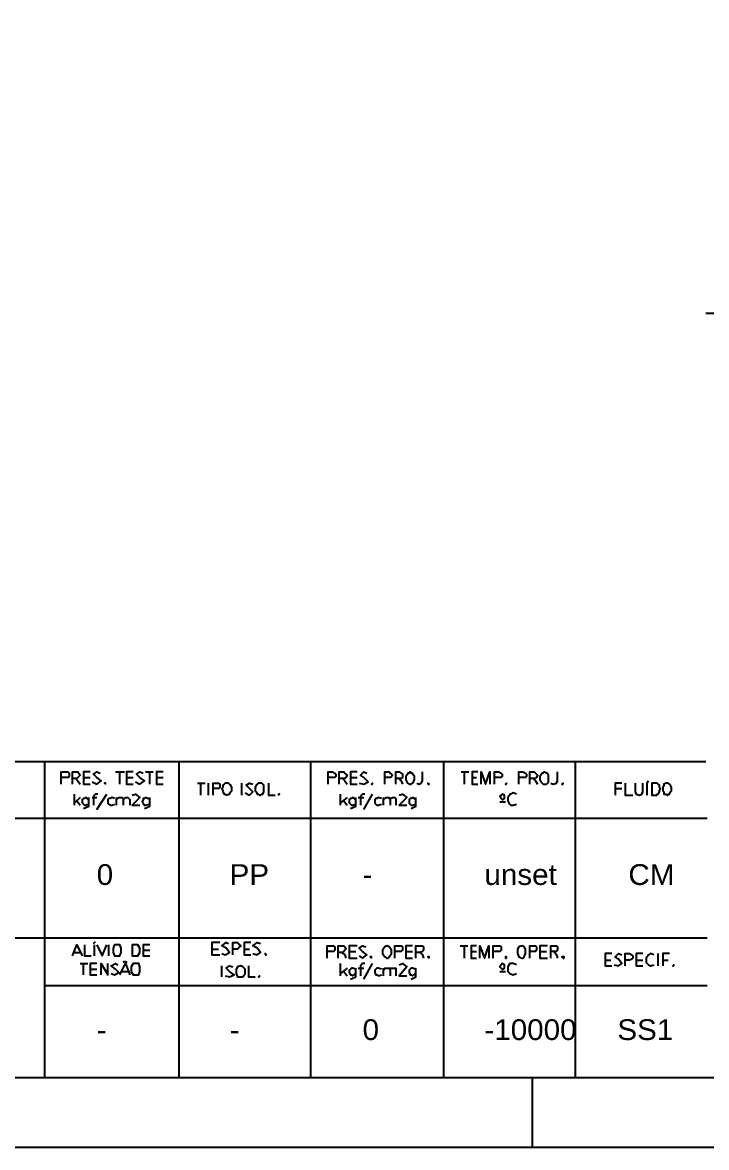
# Model space of a CAD drawing. Extents: x 1 to 419, y 0 to 296.
# Drawn here: x 243.3 to 305.1, y 0.3 to 101.8 of the extents above; entities that cross this region are included whole.
import ezdxf

# ---------------------------------------------------------------- set-up
doc = ezdxf.new("R2010")
doc.units = 0
doc.header["$MEASUREMENT"] = 0
doc.layers.add('GT_1', color=7, linetype='Continuous')
doc.styles.get("Standard").update_dxf_attribs({"font": 'arial.ttf', "height": 2})

msp = doc.modelspace()

# ---------------------------------------------------------------- linework, layer by layer
at = {"layer": 'GT_1', "flags": 128}
for points in [[(414, 148.3), (414, 6.6), (17.9, 6.6), (17.9, 290), (414, 290), (414, 148.3)], [(305, 75.6), (372.6, 75.6)], [(305, 35.1), (17.9, 35.1)], [(245.3, 35.1), (245.3, 6.6)], [(257.4, 35.1), (257.4, 6.6)], [(269.3, 35.1), (269.3, 6.6)], [(281.3, 35.1), (281.3, 6.6)], [(293.2, 35.1), (293.2, 6.6)], [(246.8, 33.1), (246.8, 34.2), (247.2, 34.2), (247.4, 34.2), (247.5, 34.1), (247.5, 33.9), (247.5, 33.8), (247.4, 33.7), (247.2, 33.7), (246.8, 33.7)], [(247.8, 33.1), (247.8, 34.2), (248.2, 34.2), (248.3, 34.2), (248.4, 34.1), (248.5, 33.9), (248.4, 33.8), (248.3, 33.7), (248.2, 33.6), (247.8, 33.6)], [(248.1, 33.6), (248.3, 33.4), (248.5, 33.1)], [(249.4, 34.2), (248.8, 34.2), (248.8, 33.1), (249.4, 33.1)], [(248.8, 33.7), (249.4, 33.7)], [(249.6, 33.3), (250, 33.1), (250.4, 33.4), (250, 33.7), (249.7, 34), (250, 34.2), (250.3, 34.1)], [(251.7, 34.2), (252.5, 34.2)], [(252.1, 33.1), (252.1, 34.2)], [(253.3, 34.2), (252.7, 34.2), (252.7, 33.1), (253.3, 33.1)], [(252.7, 33.7), (253.3, 33.7)], [(253.5, 33.3), (253.9, 33.1), (254.3, 33.4), (253.9, 33.7), (253.6, 34), (253.9, 34.2), (254.2, 34.1)], [(254.4, 34.2), (255.1, 34.2)], [(254.8, 33.1), (254.8, 34.2)], [(256, 34.2), (255.4, 34.2), (255.4, 33.1), (256, 33.1)], [(255.4, 33.7), (256, 33.7)], [(270.9, 33.1), (270.9, 34.2), (271.3, 34.2), (271.5, 34.1), (271.6, 34), (271.6, 33.9), (271.6, 33.8), (271.5, 33.7), (271.3, 33.7), (270.9, 33.7)], [(271.9, 33.1), (271.9, 34.2), (272.3, 34.2), (272.4, 34.1), (272.5, 34), (272.6, 33.9), (272.5, 33.7), (272.4, 33.6), (272.3, 33.6), (271.9, 33.6)], [(272.2, 33.6), (272.4, 33.4), (272.6, 33.1)], [(273.5, 34.2), (272.9, 34.2), (272.9, 33.1), (273.5, 33.1)], [(272.9, 33.7), (273.5, 33.7)], [(273.7, 33.2), (274.1, 33.1), (274.5, 33.3), (274.1, 33.7), (273.8, 33.9), (274.1, 34.2), (274.4, 34.1)], [(276, 33.1), (276, 34.2), (276.4, 34.2), (276.5, 34.1), (276.6, 34), (276.7, 33.9), (276.6, 33.8), (276.5, 33.7), (276.4, 33.7), (276, 33.7)], [(277, 33.1), (277, 34.2), (277.3, 34.2), (277.5, 34.1), (277.6, 34), (277.6, 33.9), (277.6, 33.7), (277.5, 33.6), (277.3, 33.6), (277, 33.6)], [(277.3, 33.6), (277.5, 33.4), (277.6, 33.1)], [(278.3, 33.1), (278.4, 33.1), (278.5, 33.2), (278.6, 33.3), (278.7, 33.5), (278.7, 33.6), (278.7, 33.8), (278.6, 33.9), (278.5, 34.1), (278.4, 34.1), (278.3, 34.2), (278.2, 34.1), (278.1, 34.1), (278, 33.9), (277.9, 33.8), (277.9, 33.6), (277.9, 33.5), (278, 33.3), (278.1, 33.2), (278.2, 33.1), (278.3, 33.1)], [(278.9, 33.2), (279.1, 33.1), (279.3, 33.2), (279.4, 33.4), (279.4, 34.2)], [(282.9, 34.2), (283.6, 34.2)], [(283.2, 33.1), (283.2, 34.2)], [(284.4, 34.2), (283.9, 34.2), (283.9, 33.1), (284.4, 33.1)], [(283.9, 33.7), (284.3, 33.7)], [(284.7, 33.1), (284.7, 34.2), (285.1, 33.1), (285.5, 34.2), (285.5, 33.1)], [(285.9, 33.1), (285.9, 34.2), (286.3, 34.2), (286.5, 34.1), (286.6, 34), (286.6, 33.9), (286.6, 33.8), (286.5, 33.7), (286.3, 33.7), (285.9, 33.7)], [(288.1, 33.1), (288.1, 34.2), (288.5, 34.2), (288.7, 34.1), (288.8, 34), (288.8, 33.9), (288.8, 33.8), (288.7, 33.7), (288.5, 33.7), (288.1, 33.7)], [(289.1, 33.1), (289.1, 34.2), (289.5, 34.2), (289.6, 34.1), (289.7, 34), (289.8, 33.9), (289.7, 33.7), (289.6, 33.6), (289.5, 33.6), (289.1, 33.6)], [(289.4, 33.6), (289.6, 33.4), (289.8, 33.1)], [(290.5, 33.1), (290.6, 33.1), (290.7, 33.2), (290.8, 33.3), (290.8, 33.5), (290.8, 33.6), (290.8, 33.8), (290.8, 33.9), (290.7, 34.1), (290.6, 34.1), (290.4, 34.2), (290.3, 34.1), (290.2, 34.1), (290.1, 33.9), (290, 33.8), (290, 33.6), (290, 33.5), (290.1, 33.3), (290.2, 33.2), (290.3, 33.1), (290.4, 33.1), (290.5, 33.1)], [(291, 33.2), (291.2, 33.1), (291.5, 33.2), (291.6, 33.4), (291.6, 34.2)], [(250.8, 33.1), (250.8, 33.2), (250.7, 33.2), (250.8, 33.1)], [(259.1, 33.2), (259.8, 33.2)], [(259.1, 33.2), (259.8, 33.2)], [(259.4, 32.1), (259.4, 33.2)], [(259.4, 32.1), (259.4, 33.2)], [(260.1, 32.1), (260.1, 33.2)], [(260.1, 32.1), (260.1, 33.2)], [(260.5, 32.1), (260.5, 33.2), (260.9, 33.2), (261, 33.2), (261.1, 33.1), (261.1, 33), (261.1, 32.8), (261, 32.7), (260.9, 32.7), (260.5, 32.7)], [(260.5, 32.1), (260.5, 33.2), (260.9, 33.2), (261, 33.2), (261.1, 33.1), (261.1, 33), (261.1, 32.8), (261, 32.7), (260.9, 32.7), (260.5, 32.7)], [(261.8, 32.1), (261.9, 32.2), (262, 32.2), (262.1, 32.4), (262.2, 32.5), (262.2, 32.7), (262.2, 32.8), (262.1, 33), (262, 33.1), (261.9, 33.2), (261.8, 33.2), (261.6, 33.2), (261.5, 33.1), (261.4, 33), (261.4, 32.8), (261.3, 32.7), (261.4, 32.5), (261.4, 32.4), (261.5, 32.2), (261.6, 32.2), (261.8, 32.1)], [(261.8, 32.1), (261.9, 32.2), (262, 32.2), (262.1, 32.4), (262.2, 32.5), (262.2, 32.7), (262.2, 32.8), (262.1, 33), (262, 33.1), (261.9, 33.2), (261.8, 33.2), (261.6, 33.2), (261.5, 33.1), (261.4, 33), (261.4, 32.8), (261.3, 32.7), (261.4, 32.5), (261.4, 32.4), (261.5, 32.2), (261.6, 32.2), (261.8, 32.1)], [(263.1, 32.1), (263.1, 33.2)], [(263.1, 32.1), (263.1, 33.2)], [(263.4, 32.3), (263.8, 32.1), (264.1, 32.4), (263.8, 32.7), (263.5, 33), (263.8, 33.2), (264.1, 33.1)], [(263.4, 32.3), (263.8, 32.1), (264.1, 32.4), (263.8, 32.7), (263.5, 33), (263.8, 33.2), (264.1, 33.1)], [(264.8, 32.1), (264.9, 32.2), (265, 32.2), (265.1, 32.4), (265.1, 32.5), (265.1, 32.7), (265.1, 32.8), (265.1, 33), (265, 33.1), (264.9, 33.2), (264.7, 33.2), (264.6, 33.2), (264.5, 33.1), (264.4, 33), (264.3, 32.8), (264.3, 32.7), (264.3, 32.5), (264.4, 32.4), (264.5, 32.2), (264.6, 32.2), (264.7, 32.1), (264.8, 32.1)], [(264.8, 32.1), (264.9, 32.2), (265, 32.2), (265.1, 32.4), (265.1, 32.5), (265.1, 32.7), (265.1, 32.8), (265.1, 33), (265, 33.1), (264.9, 33.2), (264.7, 33.2), (264.6, 33.2), (264.5, 33.1), (264.4, 33), (264.3, 32.8), (264.3, 32.7), (264.3, 32.5), (264.4, 32.4), (264.5, 32.2), (264.6, 32.2), (264.7, 32.1), (264.8, 32.1)], [(265.5, 33.2), (265.5, 32.1), (266.1, 32.1)], [(265.5, 33.2), (265.5, 32.1), (266.1, 32.1)], [(274.9, 33.1), (274.9, 33.2), (274.8, 33.1), (274.9, 33.1)], [(279.9, 33.1), (280, 33.1), (279.9, 33.2), (279.9, 33.1)], [(287, 33.1), (287, 33.2), (286.9, 33.1), (287, 33.1)], [(292.1, 33.1), (292.1, 33.2), (292, 33.1), (292.1, 33.1)], [(297.4, 33.2), (296.8, 33.2), (296.8, 32.1)], [(296.8, 32.7), (297.4, 32.7)], [(297.7, 33.2), (297.7, 32.1), (298.4, 32.1)], [(298.6, 33.2), (298.6, 32.4), (298.7, 32.2), (299, 32.1), (299.2, 32.2), (299.3, 32.4), (299.3, 33.2)], [(299.7, 32.1), (299.7, 33.2), (299.8, 33.4)], [(300.6, 32.1), (300.6, 32.2), (300.7, 32.2), (300.8, 32.4), (300.8, 32.5), (300.9, 32.7), (300.8, 32.8), (300.8, 33), (300.7, 33.1), (300.6, 33.2), (300.5, 33.2), (300.1, 33.2), (300.1, 32.1), (300.5, 32.1), (300.6, 32.1)], [(301.6, 32.1), (301.6, 32.2), (301.7, 32.2), (301.8, 32.4), (301.9, 32.5), (301.9, 32.7), (301.9, 32.8), (301.8, 33), (301.7, 33.1), (301.6, 33.2), (301.5, 33.2), (301.4, 33.2), (301.2, 33.1), (301.2, 33), (301.1, 32.8), (301.1, 32.7), (301.1, 32.5), (301.2, 32.4), (301.2, 32.2), (301.4, 32.2), (301.5, 32.1), (301.6, 32.1)], [(248, 31.2), (248, 32.2)], [(248.5, 31.9), (248, 31.4)], [(248.2, 31.6), (248.5, 31.2)], [(249.3, 31.7), (249, 31.9), (248.9, 31.8), (248.8, 31.8), (248.7, 31.7), (248.7, 31.5), (248.7, 31.4), (248.8, 31.3), (248.9, 31.2), (249, 31.2), (249.3, 31.3)], [(248.8, 30.9), (249.3, 31.1), (249.3, 31.9)], [(249.6, 31.9), (250, 31.9)], [(250.1, 32.2), (250, 32.2), (249.9, 32.2), (249.7, 32), (249.7, 31.2)], [(250, 30.8), (250.9, 32.2)], [(251.6, 31.8), (251.4, 31.9), (251.2, 31.8), (251.1, 31.8), (251, 31.7), (251, 31.5), (251, 31.4), (251.1, 31.3), (251.2, 31.2), (251.4, 31.2), (251.6, 31.3)], [(251.8, 31.2), (251.8, 31.9)], [(251.8, 31.7), (251.9, 31.8), (252, 31.9), (252.2, 31.9), (252.3, 31.9), (252.4, 31.8), (252.4, 31.7), (252.4, 31.2)], [(252.4, 31.7), (252.5, 31.8), (252.6, 31.9), (252.7, 31.9), (252.8, 31.9), (252.9, 31.8), (253, 31.7), (253, 31.2)], [(253.2, 32.1), (253.5, 32.2), (253.9, 31.9), (253.2, 31.2), (253.9, 31.2)], [(254.8, 31.7), (254.4, 31.9), (254.3, 31.8), (254.2, 31.8), (254.2, 31.7), (254.1, 31.5), (254.2, 31.4), (254.2, 31.3), (254.3, 31.2), (254.4, 31.2), (254.8, 31.3)], [(254.3, 30.9), (254.8, 31.1), (254.8, 31.9)], [(266.4, 32.1), (266.5, 32.2), (266.4, 32.2), (266.4, 32.1)], [(266.4, 32.1), (266.5, 32.2), (266.4, 32.2), (266.4, 32.1)], [(272, 31.2), (272, 32.2)], [(272.6, 31.9), (272, 31.4)], [(272.3, 31.6), (272.6, 31.2)], [(273.4, 31.7), (273.1, 31.9), (273, 31.8), (272.9, 31.8), (272.8, 31.7), (272.8, 31.5), (272.8, 31.4), (272.9, 31.3), (273, 31.2), (273.1, 31.2), (273.4, 31.3)], [(272.9, 30.9), (273.4, 31.1), (273.4, 31.9)], [(273.6, 31.9), (274.1, 31.9)], [(274.2, 32.2), (274.1, 32.2), (274, 32.2), (273.8, 32), (273.8, 31.2)], [(274.1, 30.8), (274.9, 32.2)], [(275.7, 31.8), (275.4, 31.9), (275.3, 31.8), (275.2, 31.8), (275.1, 31.7), (275.1, 31.5), (275.1, 31.4), (275.2, 31.3), (275.3, 31.2), (275.4, 31.2), (275.7, 31.3)], [(275.9, 31.2), (275.9, 31.9)], [(275.9, 31.7), (276, 31.8), (276.1, 31.9), (276.2, 31.9), (276.4, 31.9), (276.4, 31.8), (276.5, 31.7), (276.5, 31.2)], [(276.5, 31.7), (276.5, 31.8), (276.7, 31.9), (276.8, 31.9), (276.9, 31.9), (277, 31.8), (277, 31.7), (277, 31.2)], [(277.3, 32.1), (277.6, 32.2), (278, 31.9), (277.3, 31.2), (278, 31.2)], [(278.8, 31.7), (278.5, 31.9), (278.4, 31.8), (278.3, 31.8), (278.2, 31.7), (278.2, 31.5), (278.2, 31.4), (278.3, 31.3), (278.4, 31.2), (278.5, 31.2), (278.8, 31.3)], [(278.4, 30.9), (278.8, 31.1), (278.8, 31.9)], [(286.7, 31.7), (286.8, 31.8), (286.8, 32), (286.8, 32.1), (286.6, 32.2), (286.5, 32.1), (286.4, 32), (286.5, 31.8), (286.6, 31.7), (286.7, 31.7)], [(286.4, 31.5), (286.9, 31.5)], [(287.9, 32.2), (287.6, 32.3), (287.4, 32.2), (287.3, 32.2), (287.2, 32), (287.1, 31.9), (287.1, 31.7), (287.1, 31.6), (287.2, 31.4), (287.3, 31.3), (287.4, 31.2), (287.6, 31.2), (287.9, 31.3)], [(305.1, 30), (141, 30)], [(305.1, 19.2), (141, 19.2)], [(247.8, 17.6), (248.2, 18.6), (248.7, 17.6)], [(248.9, 18.6), (248.9, 17.6), (249.5, 17.6)], [(249.7, 18.7), (249.9, 18.9)], [(249.8, 17.6), (249.8, 18.6)], [(250, 18.6), (250.5, 17.6), (250.9, 18.6)], [(251.1, 17.6), (251.1, 18.6)], [(252, 17.6), (252.1, 17.6), (252.2, 17.9), (252.2, 18.3), (252.1, 18.6), (251.9, 18.6), (251.6, 18.6), (251.5, 18.3), (251.5, 17.9), (251.6, 17.6), (251.9, 17.6), (252, 17.6)], [(253.6, 17.6), (253.7, 17.6), (253.9, 17.9), (253.9, 18.3), (253.7, 18.6), (253.5, 18.6), (253.2, 18.6), (253.2, 17.6), (253.5, 17.6), (253.6, 17.6)], [(254.8, 18.6), (254.2, 18.6), (254.2, 17.6), (254.8, 17.6)], [(261.1, 18.8), (260.4, 18.8), (260.4, 17.7), (261.1, 17.7)], [(261.3, 17.8), (261.6, 17.7), (262, 17.9), (261.7, 18.3), (261.3, 18.5), (261.7, 18.8), (261.9, 18.7)], [(262.3, 17.7), (262.3, 18.8), (262.7, 18.8), (262.8, 18.7), (262.9, 18.6), (263, 18.5), (262.9, 18.4), (262.8, 18.3), (262.7, 18.2), (262.3, 18.2)], [(263.9, 18.8), (263.3, 18.8), (263.3, 17.7), (263.9, 17.7)], [(264.1, 17.8), (264.5, 17.7), (264.8, 17.9), (264.5, 18.3), (264.1, 18.5), (264.5, 18.8), (264.8, 18.7)], [(270.8, 17.4), (270.8, 18.5), (271.2, 18.5), (271.4, 18.5), (271.5, 18.4), (271.5, 18.2), (271.5, 18.1), (271.4, 18), (271.2, 18), (270.8, 18)], [(271.8, 17.4), (271.8, 18.5), (272.2, 18.5), (272.3, 18.5), (272.4, 18.4), (272.5, 18.2), (272.4, 18.1), (272.3, 18), (272.2, 17.9), (271.8, 17.9)], [(273.5, 18.5), (272.8, 18.5), (272.8, 17.4), (273.5, 17.4)], [(273.7, 17.6), (274, 17.4), (274.4, 17.7), (274, 18), (273.7, 18.3), (274, 18.5), (274.3, 18.4)], [(276.3, 17.4), (276.4, 17.5), (276.6, 17.8), (276.6, 18.1), (276.4, 18.4), (276.2, 18.5), (276, 18.4), (275.8, 18.1), (275.8, 17.8), (276, 17.5), (276.2, 17.4), (276.3, 17.4)], [(276.9, 17.4), (276.9, 18.5), (277.4, 18.5), (277.5, 18.5), (277.6, 18.4), (277.6, 18.2), (277.6, 18.1), (277.5, 18), (277.4, 18), (276.9, 18)], [(278.5, 18.5), (277.9, 18.5), (277.9, 17.4), (278.5, 17.4)], [(278.8, 17.4), (278.8, 18.5), (279.2, 18.5), (279.4, 18.5), (279.5, 18.4), (279.5, 18.2), (279.5, 18.1), (279.4, 18), (279.2, 17.9), (278.8, 17.9)], [(282.8, 18.5), (283.5, 18.5)], [(283.2, 17.4), (283.2, 18.5)], [(284.3, 18.5), (283.8, 18.5), (283.8, 17.4), (284.3, 17.4)], [(284.6, 17.4), (284.6, 18.5), (285, 17.4), (285.4, 18.5), (285.4, 17.4)], [(285.8, 17.4), (285.8, 18.5), (286.2, 18.5), (286.3, 18.5), (286.4, 18.5), (286.5, 18.4), (286.5, 18.3), (286.5, 18.1), (286.4, 18), (286.2, 18), (285.8, 18)], [(288.5, 17.4), (288.6, 17.5), (288.7, 17.8), (288.7, 18.2), (288.6, 18.4), (288.4, 18.5), (288.1, 18.4), (288, 18.2), (288, 17.8), (288.1, 17.5), (288.4, 17.4), (288.5, 17.4)], [(289.1, 17.4), (289.1, 18.5), (289.5, 18.5), (289.6, 18.5), (289.7, 18.4), (289.7, 18.3), (289.7, 18.1), (289.6, 18), (289.5, 18), (289.1, 18)], [(290.7, 18.5), (290, 18.5), (290, 17.4), (290.7, 17.4)], [(291, 17.4), (291, 18.5), (291.3, 18.5), (291.4, 18.5), (291.5, 18.5), (291.6, 18.4), (291.6, 18.2), (291.6, 18.1), (291.5, 18), (291.3, 18), (291, 18)], [(248, 17.9), (248.5, 17.9)], [(254.2, 18.1), (254.8, 18.1)], [(260.4, 18.2), (261, 18.2)], [(263.3, 18.2), (263.8, 18.2)], [(265.2, 17.7), (265.3, 17.7), (265.2, 17.8), (265.2, 17.7)], [(272.1, 17.9), (272.4, 17.7), (272.5, 17.4)], [(272.8, 18), (273.4, 18)], [(274.8, 17.4), (274.8, 17.5), (274.7, 17.5), (274.8, 17.4)], [(277.9, 18), (278.5, 18)], [(279.2, 17.9), (279.4, 17.7), (279.5, 17.4)], [(280, 17.4), (280, 17.5), (279.9, 17.5), (280, 17.4)], [(283.8, 18), (284.3, 18)], [(287, 17.4), (287, 17.5), (286.9, 17.5), (286.9, 17.4), (287, 17.4)], [(290, 18), (290.6, 18)], [(291.3, 18), (291.5, 17.7), (291.6, 17.4)], [(292.2, 17.4), (292.2, 17.5), (292.1, 17.5), (292, 17.5), (292.1, 17.4), (292.2, 17.4)], [(296.5, 17.8), (295.9, 17.8), (295.9, 16.7), (296.5, 16.7)], [(296.7, 16.8), (297.1, 16.7), (297.4, 16.9), (297.1, 17.3), (296.8, 17.5), (297.1, 17.8), (297.4, 17.7)], [(297.7, 16.7), (297.7, 17.8), (298.1, 17.8), (298.3, 17.7), (298.4, 17.6), (298.4, 17.5), (298.4, 17.4), (298.3, 17.3), (298.1, 17.2), (297.7, 17.2)], [(299.3, 17.8), (298.7, 17.8), (298.7, 16.7), (299.3, 16.7)], [(300.3, 17.7), (300, 17.8), (299.8, 17.7), (299.6, 17.4), (299.6, 17), (299.8, 16.8), (300, 16.7), (300.3, 16.8)], [(300.7, 16.7), (300.7, 17.8)], [(301.7, 17.8), (301.1, 17.8), (301.1, 16.7)], [(248.5, 16.9), (249.2, 16.9)], [(248.8, 15.9), (248.8, 16.9)], [(250, 16.9), (249.4, 16.9), (249.4, 15.9), (250, 15.9)], [(249.4, 16.4), (250, 16.4)], [(250.4, 15.9), (250.4, 16.9), (251, 15.9), (251, 16.9)], [(251.3, 16), (251.6, 15.9), (252, 16.1), (251.7, 16.4), (251.3, 16.7), (251.7, 16.9), (251.9, 16.8)], [(252.1, 15.9), (252.6, 16.9), (253, 15.9)], [(252.4, 17), (252.5, 17.1), (252.6, 17.1), (252.7, 17), (252.7, 17.1)], [(253.6, 15.9), (253.8, 15.9), (253.9, 16.2), (253.9, 16.6), (253.8, 16.9), (253.5, 16.9), (253.3, 16.9), (253.1, 16.6), (253.1, 16.2), (253.3, 15.9), (253.5, 15.9), (253.6, 15.9)], [(261.3, 15.7), (261.3, 16.7)], [(261.6, 15.8), (262, 15.7), (262.4, 15.9), (262, 16.2), (261.7, 16.5), (262, 16.7), (262.3, 16.6)], [(263.1, 15.7), (263.2, 15.7), (263.4, 16), (263.4, 16.4), (263.2, 16.6), (263, 16.7), (262.7, 16.6), (262.6, 16.4), (262.6, 16), (262.7, 15.7), (263, 15.7), (263.1, 15.7)], [(263.7, 16.7), (263.7, 15.7), (264.3, 15.7)], [(272, 15.8), (272, 16.9)], [(272.6, 16.5), (272, 16)], [(273.4, 16.4), (273.1, 16.5), (273, 16.5), (272.9, 16.4), (272.8, 16.3), (272.8, 16.2), (272.8, 16.1), (272.9, 15.9), (273, 15.9), (273.1, 15.8), (273.4, 16)], [(272.9, 15.5), (273.4, 15.7), (273.4, 16.5)], [(273.6, 16.5), (274.1, 16.5)], [(274.2, 16.9), (274.1, 16.9), (274, 16.9), (273.8, 16.7), (273.8, 15.8)], [(274.1, 15.5), (274.9, 16.9)], [(275.7, 16.4), (275.4, 16.5), (275.3, 16.5), (275.2, 16.4), (275.1, 16.3), (275.1, 16.2), (275.1, 16.1), (275.2, 15.9), (275.3, 15.9), (275.4, 15.8), (275.7, 15.9)], [(275.9, 15.8), (275.9, 16.5)], [(275.9, 16.3), (276, 16.5), (276.1, 16.5), (276.2, 16.5), (276.4, 16.5), (276.5, 16.3), (276.5, 15.8)], [(276.5, 16.3), (276.5, 16.5), (276.7, 16.5), (276.8, 16.5), (276.9, 16.5), (277, 16.5), (277, 16.3), (277, 15.8)], [(277.3, 16.8), (277.6, 16.9), (278, 16.6), (277.3, 15.8), (278, 15.8)], [(278.8, 16.4), (278.5, 16.5), (278.4, 16.5), (278.3, 16.4), (278.2, 16.3), (278.2, 16.2), (278.2, 16.1), (278.3, 15.9), (278.4, 15.9), (278.5, 15.8), (278.8, 16)], [(278.4, 15.5), (278.8, 15.7), (278.8, 16.5)], [(286.7, 16.4), (286.8, 16.5), (286.8, 16.6), (286.8, 16.8), (286.6, 16.9), (286.5, 16.8), (286.4, 16.6), (286.5, 16.5), (286.6, 16.4), (286.7, 16.4)], [(287.9, 16.8), (287.6, 16.9), (287.3, 16.9), (287.1, 16.6), (287.1, 16.2), (287.3, 16), (287.6, 15.9), (287.9, 16)], [(295.9, 17.2), (296.4, 17.2)], [(298.7, 17.2), (299.3, 17.2)], [(301.1, 17.2), (301.6, 17.2)], [(302.1, 16.7), (302.1, 16.8), (302, 16.7), (302.1, 16.7)], [(252.3, 16.2), (252.8, 16.2)], [(264.7, 15.7), (264.7, 15.8), (264.6, 15.7), (264.7, 15.7)], [(272.3, 16.2), (272.6, 15.8)], [(286.4, 16.2), (286.9, 16.2)], [(305.1, 14.9), (245.3, 14.9)], [(289.3, 6.6), (289.3, 0.3)], [(419, 0.3), (0.7, 0.3)]]:
    msp.add_lwpolyline(points, dxfattribs=at)

# ---------------------------------------------------------------- texts
at = {"layer": 'GT_1', "width": 1.02}
for s, p in [('0', (250, 24)), ('PP', (262, 24)), ('unset', (285, 24)), ('CM', (298, 24)), ('-', (274, 24)), ('0', (274, 10)), ('-10000', (285, 10)), ('SS1', (297, 10)), ('-', (250, 10)), ('-', (262, 10))]:
    msp.add_text(s, height=1.875, dxfattribs=at).set_placement(p)

doc.saveas('drawing.dxf')
